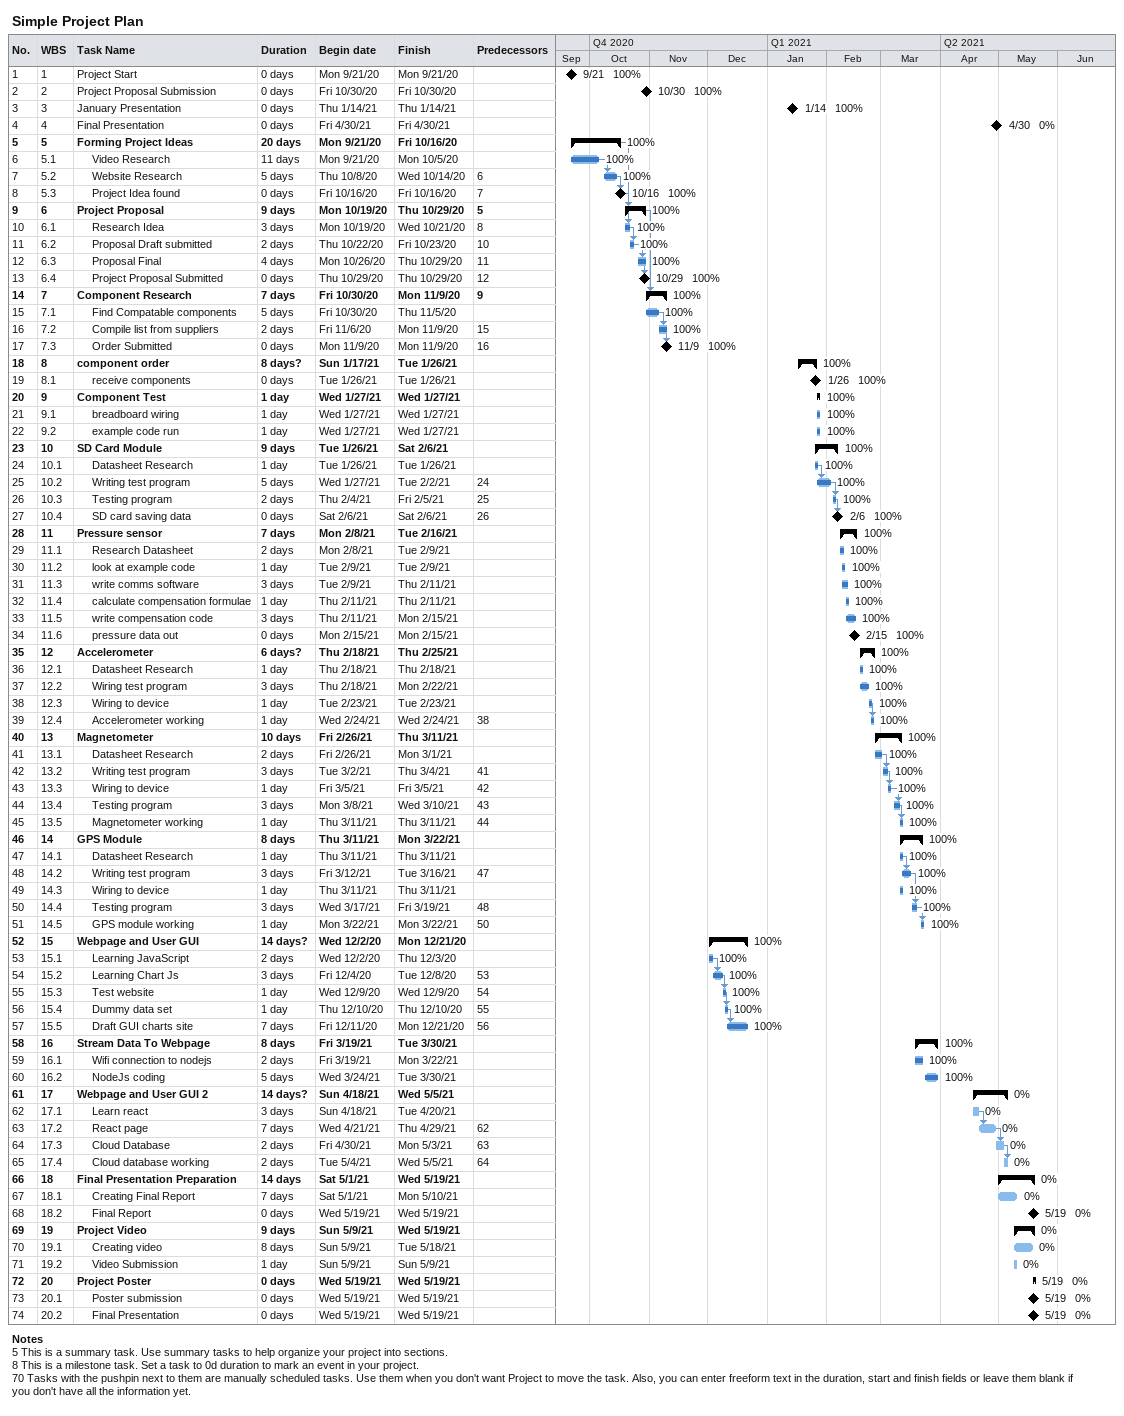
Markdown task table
Simple Project Plan

| ID | WBS | Task | Duration | Start | Finish | Predecessors | % complete |
|---|---|---|---|---|---|---|---|
| 1 | 1 | Project Start | 0d | 2020-09-21 | 2020-09-21 |  | 100 |
| 2 | 2 | Project Proposal Submission | 0d | 2020-10-30 | 2020-10-30 |  | 100 |
| 3 | 3 | January Presentation | 0d | 2021-01-14 | 2021-01-14 |  | 100 |
| 4 | 4 | Final Presentation | 0d | 2021-04-30 | 2021-04-30 |  | 0 |
| 5 | 5 | **Forming Project Ideas** | 20d | 2020-09-21 | 2020-10-16 |  | 100 |
| 6 | 5.1 | Video Research | 11d | 2020-09-21 | 2020-10-05 |  | 100 |
| 7 | 5.2 | Website Research | 5d | 2020-10-08 | 2020-10-14 | 6 | 100 |
| 8 | 5.3 | Project Idea found | 0d | 2020-10-16 | 2020-10-16 | 7 | 100 |
| 9 | 6 | **Project Proposal** | 9d | 2020-10-19 | 2020-10-29 | 5 | 100 |
| 10 | 6.1 | Research Idea | 3d | 2020-10-19 | 2020-10-21 | 8 | 100 |
| 11 | 6.2 | Proposal Draft submitted | 2d | 2020-10-22 | 2020-10-23 | 10 | 100 |
| 12 | 6.3 | Proposal Final | 4d | 2020-10-26 | 2020-10-29 | 11 | 100 |
| 13 | 6.4 | Project Proposal Submitted | 0d | 2020-10-29 | 2020-10-29 | 12 | 100 |
| 14 | 7 | **Component Research** | 7d | 2020-10-30 | 2020-11-09 | 9 | 100 |
| 15 | 7.1 | Find Compatable components | 5d | 2020-10-30 | 2020-11-05 |  | 100 |
| 16 | 7.2 | Compile list from suppliers | 2d | 2020-11-06 | 2020-11-09 | 15 | 100 |
| 17 | 7.3 | Order Submitted | 0d | 2020-11-09 | 2020-11-09 | 16 | 100 |
| 18 | 8 | **component order** | 8d? | 2021-01-17 | 2021-01-26 |  | 100 |
| 19 | 8.1 | receive components | 0d | 2021-01-26 | 2021-01-26 |  | 100 |
| 20 | 9 | **Component Test** | 1d | 2021-01-27 | 2021-01-27 |  | 100 |
| 21 | 9.1 | breadboard wiring | 1d | 2021-01-27 | 2021-01-27 |  | 100 |
| 22 | 9.2 | example code run | 1d | 2021-01-27 | 2021-01-27 |  | 100 |
| 23 | 10 | **SD Card Module** | 9d | 2021-01-26 | 2021-02-06 |  | 100 |
| 24 | 10.1 | Datasheet Research | 1d | 2021-01-26 | 2021-01-26 |  | 100 |
| 25 | 10.2 | Writing test program | 5d | 2021-01-27 | 2021-02-02 | 24 | 100 |
| 26 | 10.3 | Testing program | 2d | 2021-02-04 | 2021-02-05 | 25 | 100 |
| 27 | 10.4 | SD card saving data | 0d | 2021-02-06 | 2021-02-06 | 26 | 100 |
| 28 | 11 | **Pressure sensor** | 7d | 2021-02-08 | 2021-02-16 |  | 100 |
| 29 | 11.1 | Research Datasheet | 2d | 2021-02-08 | 2021-02-09 |  | 100 |
| 30 | 11.2 | look at example code | 1d | 2021-02-09 | 2021-02-09 |  | 100 |
| 31 | 11.3 | write comms software | 3d | 2021-02-09 | 2021-02-11 |  | 100 |
| 32 | 11.4 | calculate compensation formulae | 1d | 2021-02-11 | 2021-02-11 |  | 100 |
| 33 | 11.5 | write compensation code | 3d | 2021-02-11 | 2021-02-15 |  | 100 |
| 34 | 11.6 | pressure data out | 0d | 2021-02-15 | 2021-02-15 |  | 100 |
| 35 | 12 | **Accelerometer** | 6d? | 2021-02-18 | 2021-02-25 |  | 100 |
| 36 | 12.1 | Datasheet Research | 1d | 2021-02-18 | 2021-02-18 |  | 100 |
| 37 | 12.2 | Wiring test program | 3d | 2021-02-18 | 2021-02-22 |  | 100 |
| 38 | 12.3 | Wiring to device | 1d | 2021-02-23 | 2021-02-23 |  | 100 |
| 39 | 12.4 | Accelerometer working | 1d | 2021-02-24 | 2021-02-24 | 38 | 100 |
| 40 | 13 | **Magnetometer** | 10d | 2021-02-26 | 2021-03-11 |  | 100 |
| 41 | 13.1 | Datasheet Research | 2d | 2021-02-26 | 2021-03-01 |  | 100 |
| 42 | 13.2 | Writing test program | 3d | 2021-03-02 | 2021-03-04 | 41 | 100 |
| 43 | 13.3 | Wiring to device | 1d | 2021-03-05 | 2021-03-05 | 42 | 100 |
| 44 | 13.4 | Testing program | 3d | 2021-03-08 | 2021-03-10 | 43 | 100 |
| 45 | 13.5 | Magnetometer working | 1d | 2021-03-11 | 2021-03-11 | 44 | 100 |
| 46 | 14 | **GPS Module** | 8d | 2021-03-11 | 2021-03-22 |  | 100 |
| 47 | 14.1 | Datasheet Research | 1d | 2021-03-11 | 2021-03-11 |  | 100 |
| 48 | 14.2 | Writing test program | 3d | 2021-03-12 | 2021-03-16 | 47 | 100 |
| 49 | 14.3 | Wiring to device | 1d | 2021-03-11 | 2021-03-11 |  | 100 |
| 50 | 14.4 | Testing program | 3d | 2021-03-17 | 2021-03-19 | 48 | 100 |
| 51 | 14.5 | GPS module working | 1d | 2021-03-22 | 2021-03-22 | 50 | 100 |
| 52 | 15 | **Webpage and User GUI** | 14d? | 2020-12-02 | 2020-12-21 |  | 100 |
| 53 | 15.1 | Learning JavaScript | 2d | 2020-12-02 | 2020-12-03 |  | 100 |
| 54 | 15.2 | Learning Chart Js | 3d | 2020-12-04 | 2020-12-08 | 53 | 100 |
| 55 | 15.3 | Test website | 1d | 2020-12-09 | 2020-12-09 | 54 | 100 |
| 56 | 15.4 | Dummy data set | 1d | 2020-12-10 | 2020-12-10 | 55 | 100 |
| 57 | 15.5 | Draft GUI charts site | 7d | 2020-12-11 | 2020-12-21 | 56 | 100 |
| 58 | 16 | **Stream Data To Webpage** | 8d | 2021-03-19 | 2021-03-30 |  | 100 |
| 59 | 16.1 | Wifi connection to nodejs | 2d | 2021-03-19 | 2021-03-22 |  | 100 |
| 60 | 16.2 | NodeJs coding | 5d | 2021-03-24 | 2021-03-30 |  | 100 |
| 61 | 17 | **Webpage and User GUI 2** | 14d? | 2021-04-18 | 2021-05-05 |  | 0 |
| 62 | 17.1 | Learn react | 3d | 2021-04-18 | 2021-04-20 |  | 0 |
| 63 | 17.2 | React page | 7d | 2021-04-21 | 2021-04-29 | 62 | 0 |
| 64 | 17.3 | Cloud Database | 2d | 2021-04-30 | 2021-05-03 | 63 | 0 |
| 65 | 17.4 | Cloud database working | 2d | 2021-05-04 | 2021-05-05 | 64 | 0 |
| 66 | 18 | **Final Presentation Preparation** | 14d | 2021-05-01 | 2021-05-19 |  | 0 |
| 67 | 18.1 | Creating Final Report | 7d | 2021-05-01 | 2021-05-10 |  | 0 |
| 68 | 18.2 | Final Report | 0d | 2021-05-19 | 2021-05-19 |  | 0 |
| 69 | 19 | **Project Video** | 9d | 2021-05-09 | 2021-05-19 |  | 0 |
| 70 | 19.1 | Creating video | 8d | 2021-05-09 | 2021-05-18 |  | 0 |
| 71 | 19.2 | Video Submission | 1d | 2021-05-09 | 2021-05-09 |  | 0 |
| 72 | 20 | **Project Poster** | 0d | 2021-05-19 | 2021-05-19 |  | 0 |
| 73 | 20.1 | Poster submission | 0d | 2021-05-19 | 2021-05-19 |  | 0 |
| 74 | 20.2 | Final Presentation | 0d | 2021-05-19 | 2021-05-19 |  | 0 |

Notes
- 5: This is a summary task. Use summary tasks to help organize your project into sections.
- 8: This is a milestone task. Set a task to 0d duration to mark an event in your project.
- 70: Tasks with the pushpin next to them are manually scheduled tasks. Use them when you don't want Project to move the task. Also, you can enter freeform text in the duration, start and finish fields or leave them blank if you don't have all the information yet.
